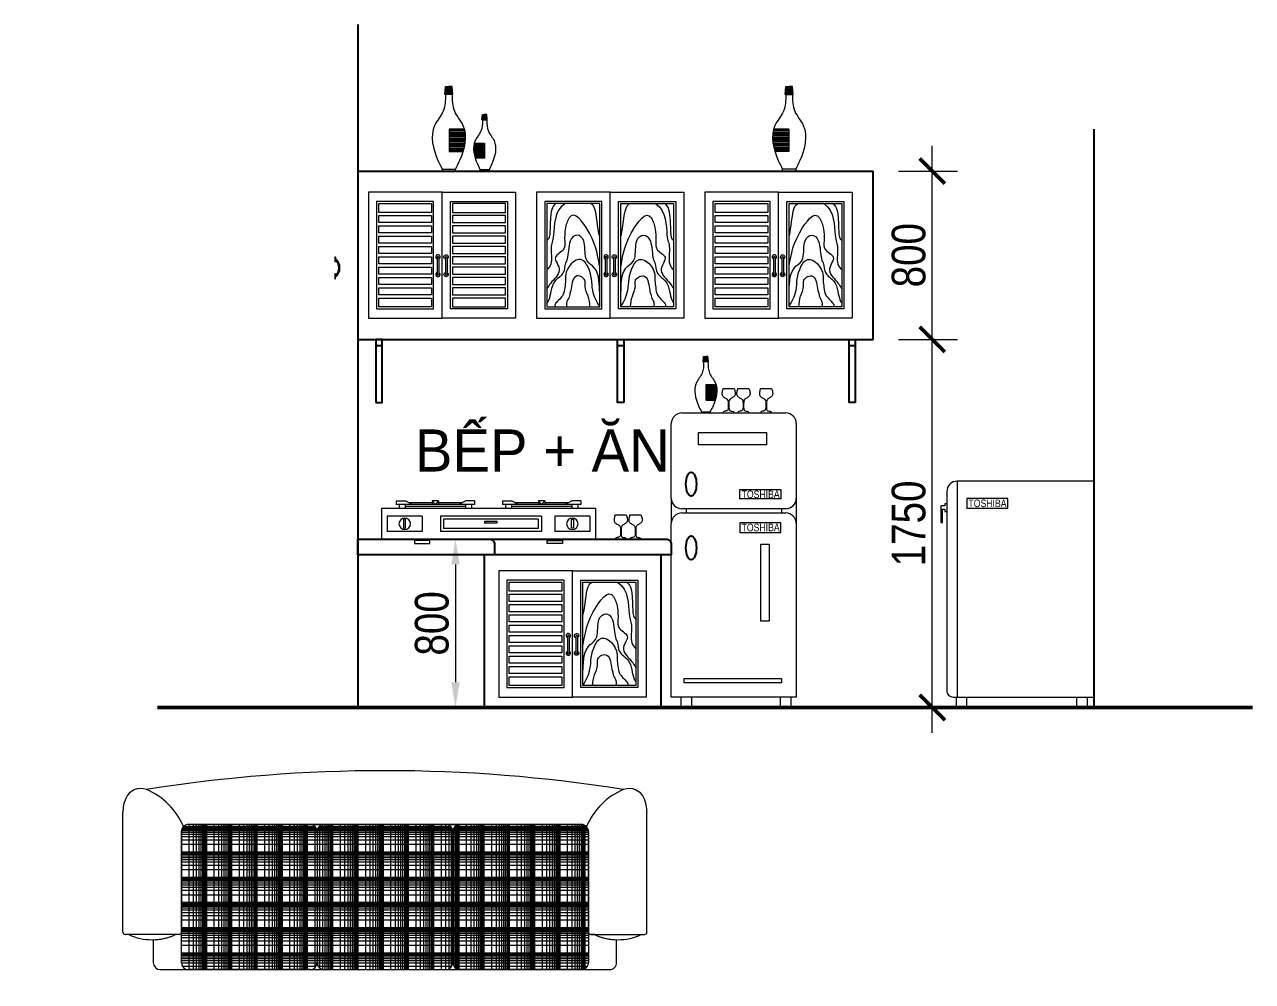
# Model space of a CAD drawing. Header units: millimetres. Extents: x -37049 to 129367, y 25385 to 90033.
# Drawn here: x 39852 to 45690, y 34386 to 38934 of the extents above; entities that cross this region are included whole.
import ezdxf
from ezdxf.enums import TextEntityAlignment as Align

# ---------------------------------------------------------------- set-up
doc = ezdxf.new("R2010")
doc.units = ezdxf.units.MM
doc.header["$MEASUREMENT"] = 0
doc.layers.add('NCHU', color=70, linetype='Continuous')
for name, color, linetype, lineweight in [('NCUA', 4, 'Continuous', 20), ('NCUAMANH', 32, 'Continuous', 9), ('NKT', 9, 'Continuous', 0), ('NSMANH1', 44, 'Continuous', 5), ('NTHAY1', 61, 'Continuous', 25), ('NTHAY3', 41, 'Continuous', 25), ('Ntuong1', 140, 'Continuous', 50), ('NVDUNG', 143, 'Continuous', 13)]:
    doc.layers.add(name, color=color, linetype=linetype, lineweight=lineweight)
doc.styles.add('AVO', font='vhelvcn.ttf')
doc.styles.add('FRANKO', font='vfranko.ttf', dxfattribs={"height": 500})
doc.dimstyles.new('100', dxfattribs={"dimscale": 0, "dimtxt": 160, "dimasz": 120, "dimexe": 120, "dimexo": 120, "dimgap": 30, "dimtad": 1, "dimdec": 0, "dimzin": 0, "dimdsep": 46, "dimtxsty": 'AVO', "dimblk1": 'ARCHTICK', "dimblk2": 'ARCHTICK', "dimsah": 1, "dimcen": -2, "dimdle": 120, "dimclrd": 256, "dimclre": 256, "dimclrt": 7, "dimadec": 0, "dimazin": 0, "dimtfac": 1, "dimtdec": 0, "dimtix": 1, "dimtmove": 2, "dimatfit": 3, "dimldrblk": 'ARCHTICK', "dimfxl": 0, "dimtolj": 1, "dimtzin": 0, "dimlwd": 0, "dimlwe": 0, "dimarcsym": 0})
pattern_1 = [(360, (-39322.06, -30877.6), (3e-12, 120), []), (360, (-39322.06, -30841.48), (3e-12, 120), []), (360, (-39322.06, -30820.35), (3e-12, 120), []), (360, (-39322.06, -30805.36), (3e-12, 120), []), (360, (-39322.06, -30793.73), (3e-12, 120), []), (360, (-39322.06, -30784.22), (3e-12, 120), []), (360, (-39322.06, -30776.19), (3e-12, 120), []), (360, (-39322.06, -30769.23), (3e-12, 120), []), (360, (-39322.06, -30763.09), (3e-12, 120), []), (90, (-39322.06, -30877.6), (-120, 3e-12), []), (90, (-39285.93, -30877.6), (-120, 3e-12), []), (90, (-39264.8, -30877.6), (-120, 3e-12), []), (90, (-39249.81, -30877.6), (-120, 3e-12), []), (90, (-39238.18, -30877.6), (-120, 3e-12), []), (90, (-39228.68, -30877.6), (-120, 3e-12), []), (90, (-39220.64, -30877.6), (-120, 3e-12), []), (90, (-39213.69, -30877.6), (-120, 3e-12), []), (90, (-39207.55, -30877.6), (-120, 3e-12), [])]

# ---------------------------------------------------------------- blocks, each defined once
blk = doc.blocks.new('bg')
at = {"layer": 'NVDUNG'}
for p, q in [((46423.8, 38746.8), (46423.8, 38716.8)), ((46423.8, 38746.8), (46495.6, 38746.8)), ((46423.8, 38746.8), (46495.6, 38746.8)), ((46551.5, 38716.8), (46495.6, 38746.8)), ((46708.2, 38746.8), (46708.2, 38716.8)), ((46708.2, 38746.8), (46756.2, 38746.8)), ((46708.2, 38746.8), (46732.2, 38716.8)), ((46732.2, 38716.8), (46756.2, 38746.8)), ((46756.2, 38746.8), (46756.2, 38716.8)), ((46912.8, 38716.8), (46968.7, 38746.8)), ((47040.5, 38746.8), (46968.7, 38746.8)), ((47040.5, 38746.8), (46968.7, 38746.8)), ((47040.5, 38746.8), (47040.5, 38716.8)), ((47258.1, 38746.8), (47258.1, 38716.8)), ((47258.1, 38746.8), (47329.9, 38746.8)), ((47258.1, 38746.8), (47329.9, 38746.8)), ((47385.8, 38716.8), (47329.9, 38746.8)), ((47542.4, 38746.8), (47542.4, 38716.8)), ((47542.4, 38746.8), (47590.4, 38746.8)), ((47542.4, 38746.8), (47566.4, 38716.8)), ((47566.4, 38716.8), (47590.4, 38746.8)), ((47590.4, 38746.8), (47590.4, 38716.8)), ((47747.1, 38716.8), (47803, 38746.8)), ((47874.8, 38746.8), (47803, 38746.8)), ((47874.8, 38746.8), (47803, 38746.8)), ((47874.8, 38746.8), (47874.8, 38716.8)), ((46309.3, 38686.8), (46309.3, 38446.8)), ((46309.3, 38686.8), (47989.3, 38686.8)), ((46423.8, 38716.8), (46551.5, 38716.8)), ((46447.8, 38716.8), (46447.8, 38686.8)), ((46495.6, 38716.8), (46495.6, 38686.8)), ((46495.6, 38701.8), (46968.7, 38701.8)), ((46495.6, 38686.8), (46968.7, 38686.8)), ((46523.6, 38731.8), (46708.2, 38731.8)), ((46551.5, 38716.8), (46912.8, 38716.8)), ((46756.2, 38731.8), (46940.8, 38731.8)), ((46912.8, 38716.8), (47040.5, 38716.8)), ((46968.7, 38716.8), (46968.7, 38686.8)), ((47016.5, 38716.8), (47016.5, 38686.8)), ((47258.1, 38716.8), (47385.8, 38716.8)), ((47282.1, 38716.8), (47282.1, 38686.8)), ((47329.9, 38716.8), (47329.9, 38686.8)), ((47329.9, 38701.8), (47803, 38701.8)), ((47329.9, 38686.8), (47803, 38686.8)), ((47357.8, 38731.8), (47542.4, 38731.8)), ((47385.8, 38716.8), (47747.1, 38716.8)), ((47590.4, 38731.8), (47775, 38731.8)), ((47747.1, 38716.8), (47874.8, 38716.8)), ((47803, 38716.8), (47803, 38686.8)), ((47850.8, 38716.8), (47850.8, 38686.8)), ((47989.3, 38686.8), (47989.3, 38446.8)), ((46354.3, 38626.8), (46629, 38626.8)), ((46354.3, 38626.8), (46354.3, 38506.8)), ((46629, 38626.8), (46629, 38506.8)), ((46734.7, 38626.8), (47527, 38626.8)), ((46734.7, 38626.8), (46734.7, 38506.8)), ((46758.7, 38602.8), (47503, 38602.8)), ((46758.7, 38602.8), (46758.7, 38530.8)), ((47503, 38602.8), (47503, 38530.8)), ((47527, 38626.8), (47527, 38506.8)), ((47669.6, 38626.8), (47944.3, 38626.8)), ((47669.6, 38626.8), (47669.6, 38506.8)), ((47944.3, 38626.8), (47944.3, 38506.8)), ((46354.3, 38506.8), (46629, 38506.8)), ((46734.7, 38506.8), (47527, 38506.8)), ((46758.7, 38530.8), (47503, 38530.8)), ((47669.6, 38506.8), (47944.3, 38506.8)), ((46309.3, 38446.8), (47989.3, 38446.8)), ((46593, 38434.8), (46593, 38446.8)), ((46665, 38434.8), (46665, 38446.8)), ((47633.6, 38434.8), (47633.6, 38446.8)), ((47705.6, 38434.8), (47705.6, 38446.8))]:
    blk.add_line(p, q, dxfattribs=at)
for points in [[(46483.2, 38531.3), (46498.5, 38531.3), (46498.5, 38603.2), (46483.2, 38603.2)], [(47083.8, 38572.3), (47178, 38572.3), (47178, 38587.6), (47083.8, 38587.6)], [(47815.4, 38531.3), (47800.1, 38531.3), (47800.1, 38603.2), (47815.4, 38603.2)], [(46569, 38434.8), (46569, 38410.8), (46689, 38410.8), (46689, 38434.8)], [(47729.6, 38434.8), (47729.6, 38410.8), (47609.6, 38410.8), (47609.6, 38434.8)]]:
    blk.add_lwpolyline(points, close=True, dxfattribs=at)
for centre in [(46491.7, 38566.8), (47806.9, 38566.8)]:
    blk.add_circle(centre, 45, dxfattribs=at)
blk = doc.blocks.new('*D500')
at = {"layer": 'DEFPOINTS', "color": 0}
for p in [(41561.2, 36488.3), (41901, 35688.3), (41922.4, 35688.3)]:
    blk.add_point(p, dxfattribs=at)
at = {"layer": 'NKT', "lineweight": 0}
for p, q in [((41681.2, 36488.3), (42021, 36488.3)), ((41901, 36368.3), (41901, 35808.3)), ((41802.4, 35688.3), (41781, 35688.3))]:
    blk.add_line(p, q, dxfattribs=at)
at = {"layer": 'NKT'}
for points in [[(41881, 36368.3), (41921, 36368.3), (41901, 36488.3)], [(41881, 35808.3), (41921, 35808.3), (41901, 35688.3)]]:
    blk.add_solid(points, dxfattribs=at)
at = {"layer": 'NKT', "color": 7, "insert": (41789.3, 36088.3), "char_height": 160, "attachment_point": 5, "rotation": 90, "style": 'AVO'}
blk.add_mtext('\\A1;800', dxfattribs=at)
blk = doc.blocks.new('_ARCHTICK')
at = {"color": 0, "linetype": 'ByBlock', "const_width": 0.15}
blk.add_lwpolyline([(-0.5, -0.5), (0.5, 0.5)], dxfattribs=at)
blk = doc.blocks.new('*D501')
at = {"layer": 'DEFPOINTS', "color": 0}
for p in [(43887.1, 37438.3), (44168, 37438.3), (43937, 35688.3)]:
    blk.add_point(p, dxfattribs=at)
at = {"layer": 'NKT', "lineweight": 0}
for p, q in [((44168, 35568.3), (44168, 37558.3)), ((44007.1, 37438.3), (44288, 37438.3)), ((44057, 35688.3), (44288, 35688.3))]:
    blk.add_line(p, q, dxfattribs=at)
at = {"layer": 'NKT', "lineweight": 0, "xscale": 120, "yscale": 120, "zscale": 120}
for p, rotation in [((44168, 37438.3), 90), ((44168, 35688.3), 270)]:
    blk.add_blockref('_ARCHTICK', p, dxfattribs=dict(at, rotation=rotation))
at = {"layer": 'NKT', "color": 7, "insert": (44056.3, 36563.3), "char_height": 160, "attachment_point": 5, "rotation": 90, "style": 'AVO'}
blk.add_mtext('\\A1;1750', dxfattribs=at)
blk = doc.blocks.new('*D502')
at = {"layer": 'DEFPOINTS', "color": 0}
for p in [(43887.1, 38238.3), (44168, 38238.3), (43887.1, 37438.3)]:
    blk.add_point(p, dxfattribs=at)
at = {"layer": 'NKT', "lineweight": 0}
for p, q in [((44168, 37318.3), (44168, 38358.3)), ((44007.1, 38238.3), (44288, 38238.3)), ((44007.1, 37438.3), (44288, 37438.3))]:
    blk.add_line(p, q, dxfattribs=at)
at = {"layer": 'NKT', "lineweight": 0, "xscale": 120, "yscale": 120, "zscale": 120}
for p, rotation in [((44168, 38238.3), 90), ((44168, 37438.3), 270)]:
    blk.add_blockref('_ARCHTICK', p, dxfattribs=dict(at, rotation=rotation))
at = {"layer": 'NKT', "color": 7, "insert": (44056.3, 37838.3), "char_height": 160, "attachment_point": 5, "rotation": 90, "style": 'AVO'}
blk.add_mtext('\\A1;800', dxfattribs=at)
blk = doc.blocks.new('A$C4182377A')
at = {"layer": 'NCUA', "color": 7}
for p, q in [((6.6, 92.1, -7.7), (6.6, 11.2, -7.7)), ((14.5, 92.1, -7.7), (14.5, 11.2, -7.7))]:
    blk.add_line(p, q, dxfattribs=at)
at = {"layer": 'NCUA', "color": 7, "extrusion": (0, 0, -1)}
for centre, major_axis, start_param, end_param in [((10.3, 93.7, -7.7), (7.28, 7.28), 2.721325, 8.214556), ((10.6, 92.1, -7.7), (2.8, 2.8), 3.926991, 7.068583), ((10.3, 10.3, -7.7), (-7.28, 7.28), 1.210222, 6.703453), ((10.6, 11.2, -7.7), (-2.8, 2.8), 2.356194, 5.497787)]:
    blk.add_ellipse(centre, major_axis=major_axis, ratio=1, start_param=start_param, end_param=end_param, dxfattribs=at)
blk = doc.blocks.new('A$C54284A27')
at = {"layer": 'NCUA', "ltscale": 200}
for points, elevation in [([(0, 600), (349.9, 600), (349.9, 0), (0, 0)], 13.9), ([(39.9, 555.4), (311.5, 555.4), (311.5, 44.7), (39.9, 44.7)], -7.7)]:
    blk.add_lwpolyline(points, close=True, dxfattribs=dict(at, elevation=elevation))
at = {"layer": 'NCUAMANH', "elevation": -7.7}
blk.add_lwpolyline([(50.2, 545.1), (301.2, 545.1), (301.2, 55), (50.2, 55)], close=True, dxfattribs=at)
at = {"layer": 'NSMANH1', "color": 147, "lineweight": 0}
for points, knots in [([(51.2, 391.7, -7.7), (56.9, 404.5, 4.3), (66.9, 527, 25.3), (83.1, 539, 2.2), (90, 544.1, -7.7)], [0, 0, 0, 0, 91.170811, 158.938986, 158.938986, 158.938986, 158.938986]), ([(216.6, 544.1, -7.7), (267.9, 512.3, 1.6), (263.6, 377.9, 11), (283.3, 352, 14.3), (279.6, 296.4, 12.6), (278.2, 255.6, 20.5), (293.1, 239, 1.3), (300.2, 231.2, -7.7)], [0, 0, 0, 0, 194.953264, 344.821301, 410.240892, 496.477348, 572.774854, 572.774854, 572.774854, 572.774854]), ([(260.4, 544.1, -7.7), (270.5, 534.3, 0.9), (285.8, 519.4, 14.1), (285.6, 379.1, 18.4), (295.2, 374.5, 1.2), (300.2, 372.1, -7.7)], [0, 0, 0, 0, 95.497851, 145.673428, 200.692135, 200.692135, 200.692135, 200.692135]), ([(51.2, 250, -7.7), (59.9, 303.9, 2), (73.7, 389.2, 17.3), (187.3, 529.6, 13.8), (225.2, 383.3, 13.9), (199.3, 325.3, 14), (287.6, 293.2, 13.5), (217.6, 230.4, 14), (278.7, 176.1, -0.4), (295.6, 149.7, 8.4), (300.2, 141.9, 11.5)], [0, 0, 0, 0, 316.933189, 502.458249, 525.837984, 661.87801, 776.361813, 917.996164, 1038.437763, 1095.39379, 1095.39379, 1095.39379, 1095.39379]), ([(51.2, 129.5, -7.7), (52, 175.6, 2.2), (53, 237.6, 15.7), (126.3, 274.3, 13.6), (111.7, 397.4, 14), (198.2, 410.3, 13.9), (200, 285.4, 13.9), (219, 254.7, 13.8), (213.1, 213, 14.5), (270.5, 178.3, 12), (283.2, 128, 22.2), (287.8, 95.1, -7.8), (298.4, 76.1, -9.4), (301.2, 71.5, -9.3)], [0, 0, 0, 0, 252.938673, 339.698208, 433.353045, 568.270651, 646.752576, 681.292157, 782.083985, 870.379305, 972.687772, 1074.110875, 1105.980725, 1105.980725, 1105.980725, 1105.980725]), ([(51.2, 56, -7.7), (64.6, 79.9, 1.4), (92.9, 130.3, 20.6), (84.9, 214.5, 13.6), (145.4, 307.4, 14.1), (215.6, 237.7, 14), (211.3, 180.1, 13.7), (216.7, 144.6, 14.6), (219.5, 106.7, 10.8), (265.8, 70.4, 24.1), (263.4, 59.9, 1), (262.4, 56, -7.7)], [0, 0, 0, 0, 173.31392, 365.043659, 407.139324, 582.416359, 653.278382, 721.434452, 801.240567, 886.425301, 937.438771, 937.438771, 937.438771, 937.438771]), ([(96.5, 56, -7.7), (98, 72.3, 1.5), (100.9, 103.2, 19), (123.7, 144.5, 13.2), (113, 189.7, 14.1), (166.8, 213.3, 13.9), (183.1, 167.5, 13.9), (185.6, 138.4, 13.8), (192.5, 115.1, 14.1), (196, 96.4, 13.4), (210.8, 75.3, 18.4), (208, 62.9, 1.7), (206.5, 56, -7.7)], [0, 0, 0, 0, 109.415867, 206.468413, 264.419646, 363.214467, 430.408712, 507.07437, 548.614829, 573.961493, 622.580532, 684.715964, 684.715964, 684.715964, 684.715964])]:
    blk.add_open_spline(points, degree=3, knots=knots, dxfattribs=at)
at = {"layer": 'NCUAMANH', "ltscale": 0.75}
blk.add_blockref('A$C4182377A', (9.2, 197.7), dxfattribs=at)
blk = doc.blocks.new('A$C79397103')
at = {"layer": 'NCUA', "ltscale": 200}
for points, elevation in [([(0, 600), (349.9, 600), (349.9, 0), (0, 0)], 13.9), ([(39.9, 555.4), (311.5, 555.4), (311.5, 44.7), (39.9, 44.7)], -7.7)]:
    blk.add_lwpolyline(points, close=True, dxfattribs=dict(at, elevation=elevation))
at = {"layer": 'NCUAMANH', "ltscale": 0.75}
for points in [[(301.2, 545.1), (50.2, 545.1), (50.2, 503.6), (301.2, 503.6)], [(301.2, 488.6), (50.2, 488.6), (50.2, 454.6), (301.2, 454.6)], [(301.2, 439.6), (50.2, 439.6), (50.2, 405.6), (301.2, 405.6)], [(301.2, 390.6), (50.2, 390.6), (50.2, 356.6), (301.2, 356.6)], [(301.2, 341.6), (50.2, 341.6), (50.2, 307.5), (301.2, 307.5)], [(301.2, 292.5), (50.2, 292.5), (50.2, 258.5), (301.2, 258.5)], [(301.2, 243.5), (50.2, 243.5), (50.2, 209.5), (301.2, 209.5)], [(301.2, 194.5), (50.2, 194.5), (50.2, 160.5), (301.2, 160.5)], [(301.2, 145.5), (50.2, 145.5), (50.2, 111.5), (301.2, 111.5)], [(301.2, 96.5), (50.2, 96.5), (50.2, 55), (301.2, 55)]]:
    blk.add_lwpolyline(points, close=True, dxfattribs=at)
blk.add_blockref('A$C4182377A', (9.2, 197.7), dxfattribs=at)
blk = doc.blocks.new('A$C49C64B85')
at = {"layer": 'NTHAY1', "color": 1, "lineweight": 5, "ltscale": 0.75}
for points in [[(130.1, 1307), (452.8, 1307), (452.8, 1249.4), (130.1, 1249.4)], [(425, 777), (465.6, 777), (465.6, 411.1), (425, 411.1)], [(60.7, 137.8), (523.4, 137.8), (523.4, 117.3), (60.7, 117.3)]]:
    blk.add_lwpolyline(points, close=True, dxfattribs=at)
at = {"layer": 'NTHAY1', "color": 5, "ltscale": 0.75}
for centre in [(94.7, 1061.7), (94.7, 759)]:
    blk.add_ellipse(centre, major_axis=(0, -56.4), ratio=0.44022, start_param=-1.570796, end_param=4.712389, dxfattribs=at)
at = {"layer": 'NVDUNG', "ltscale": 2}
for p, q in [((0, 994.7), (0, 1350)), ((50, 1400), (544.1, 1400)), ((594.1, 1350), (594.1, 994.7)), ((0, 994.7), (0, 874.7)), ((594.1, 994.7), (594.1, 874.7)), ((544.1, 944.7), (50, 944.7)), ((70, 944.7), (70, 924.7)), ((524.1, 944.7), (524.1, 924.7)), ((50, 924.7), (544.1, 924.7)), ((0, 50), (0, 874.7)), ((594.1, 874.7), (594.1, 50)), ((594.1, 50), (0, 50)), ((45.5, 50), (45.5, 0)), ((45.5, 0), (95.5, 0)), ((95.5, 50), (95.5, 0)), ((95.5, 0), (518, 0)), ((518, 50), (518, 0)), ((518, 0), (568, 0)), ((568, 50), (568, 0))]:
    blk.add_line(p, q, dxfattribs=at)
at = {"layer": 'NVDUNG', "color": 3, "ltscale": 0.75}
for points in [[(521.1, 991.4), (326.7, 991.4), (326.7, 1036.7), (521.1, 1036.7)], [(521.1, 877.9), (326.7, 877.9), (326.7, 832.6), (521.1, 832.6)]]:
    blk.add_lwpolyline(points, close=True, dxfattribs=at)
at = {"layer": 'NVDUNG', "ltscale": 2}
for centre, start, end in [((50, 1350), 90, 180), ((544.1, 1350), 0, 90), ((50, 994.7), 180, 270), ((544.1, 994.7), 270, 0), ((50, 874.7), 90, 180), ((544.1, 874.7), 0, 90)]:
    blk.add_arc(centre, 50, start, end, dxfattribs=at)
at = {"layer": 'NVDUNG', "color": 3, "ltscale": 0.75, "style": 'AVO'}
blk.add_text('TOSHIBA', height=36, rotation=359.99955, dxfattribs=at).set_placement((424.8, 1013.6), align=Align.MIDDLE)
blk.add_text('TOSHIBA', height=36, dxfattribs=at).set_placement((424.8, 855.7), align=Align.MIDDLE)
blk = doc.blocks.new('A$C6659271F')
at = {"layer": 'NVDUNG', "color": 3}
for p, q in [((22, 465), (232, 465)), ((22, 0), (232, 0))]:
    blk.add_line(p, q, dxfattribs=at)
for points in [[(22, 465), (2, 397), (8, 331), (57, 289), (102, 259), (121, 146), (93, 38), (29, 20), (22, 0)], [(232, 465), (252, 397), (246, 331), (197, 289), (152, 259), (133, 146), (161, 38), (225, 20), (232, 0)]]:
    blk.add_spline(points, degree=3, dxfattribs=at)
blk = doc.blocks.new('A$C46102D20')
at = {"layer": 'NVDUNG', "lineweight": 0}
h = blk.add_hatch(dxfattribs=at)
h.set_pattern_fill('ANSI31', color=3, scale=80, style=0)
h.set_pattern_definition([(45, (-32390.298, -47459.112), (-7.0710678, 7.0710678), [])])
h.paths.add_polyline_path([(251, 971), (261, 971), (251, 1072), (209, 1072), (168, 1072), (158, 971), (168, 971), (251, 971)])
at = {"layer": 'NVDUNG', "lineweight": 9}
h = blk.add_hatch(dxfattribs=at)
h.set_pattern_fill('ANSI31', color=2, scale=144, angle=315, style=0)
h.set_pattern_definition([(360, (-32390.298, -47459.112), (5e-13, 18), [])])
edge = h.paths.add_edge_path()
edge.add_spline(control_points=[(387, 246), (415, 342), (430, 443), (406, 532)], knot_values=[594.710967, 594.710967, 594.710967, 594.710967, 947.551101, 947.551101, 947.551101, 947.551101], degree=3, periodic=0)
edge.add_line((406, 532), (213, 532))
edge.add_line((213, 532), (213, 246))
edge.add_line((213, 246), (387, 246))
at = {"layer": 'NVDUNG', "color": 7}
blk.add_line((251, 971), (168, 971), dxfattribs=at)
at = {"layer": 'NVDUNG', "color": 2}
blk.add_line((126, 24), (293, 24), dxfattribs=at)
at = {"layer": 'NVDUNG', "color": 7}
for points in [[(168, 971), (158, 971), (168, 1072), (210, 1072)], [(251, 971), (261, 971), (251, 1072), (209, 1072)]]:
    blk.add_lwpolyline(points, dxfattribs=at)
at = {"layer": 'NVDUNG', "color": 4}
blk.add_lwpolyline([(406, 532), (213, 532), (213, 246), (387, 246)], dxfattribs=at)
at = {"layer": 'NVDUNG', "color": 2}
blk.add_lwpolyline([(126, 24), (126, 0), (293, 0), (293, 24)], dxfattribs=at)
at = {"layer": 'NVDUNG', "color": 4}
for points in [[(168, 971), (138, 757), (30, 578), (72, 135), (126, 24)], [(251, 971), (281, 757), (389, 578), (347, 135), (293, 24)]]:
    blk.add_spline(points, degree=3, dxfattribs=at)
blk = doc.blocks.new('A$C25484A4D')
at = {"layer": 'NVDUNG', "ltscale": 2}
for p, q in [((78.9, 1076), (78.9, 50)), ((728.9, 1076), (728.9, 50)), ((73, 50), (73, 0)), ((123, 50), (123, 0)), ((645.5, 50), (645.5, 0)), ((695.5, 50), (695.5, 0)), ((73, 0), (123, 0)), ((645.5, 0), (695.5, 0))]:
    blk.add_line(p, q, dxfattribs=at)
blk.add_lwpolyline([(728.9, 1076), (78.9, 1076, 0.414215), (28.9, 1026), (28.9, 80, 0.414214), (58.9, 50), (728.9, 50)], format="xyb", dxfattribs=at)
at = {"layer": 'NVDUNG', "color": 1, "ltscale": 0.75}
blk.add_lwpolyline([(318.7, 992.8), (124.2, 992.8), (124.2, 947.5), (318.7, 947.5)], close=True, dxfattribs=at)
at = {"layer": 'NVDUNG', "ltscale": 2}
blk.add_lwpolyline([(28.9, 968.6), (20.2, 968.6), (20.2, 958.1), (0, 958.1), (0, 879.1), (8.9, 879.1), (8.9, 943.6), (20.2, 943.6), (20.2, 932.2), (28.9, 932.2)], dxfattribs=at)
at = {"layer": 'NVDUNG', "color": 1, "ltscale": 0.75, "style": 'AVO'}
blk.add_text('TOSHIBA', height=36, dxfattribs=at).set_placement((222.3, 970.6), align=Align.MIDDLE)
blk = doc.blocks.new('A$C577A1600')
at = {"layer": 'NVDUNG', "lineweight": 0, "ltscale": 100}
h = blk.add_hatch(dxfattribs=at)
h.set_pattern_fill('LOG-LOG', color=147, scale=120, style=0, pattern_type=2)
h.set_pattern_definition(pattern_1)
h.paths.add_polyline_path([(1389.7, 2855.4, 0.198912), (1379.9, 2879, 0.198912), (1356.3, 2888.8), (777.8, 2888.8, 0.414214), (744.5, 2855.4), (744.5, 2232.4, 0.414214), (777.8, 2199), (1356.3, 2199, 0.414214), (1389.7, 2232.4)])
h = blk.add_hatch(dxfattribs=at)
h.set_pattern_fill('LOG-LOG', color=147, scale=120, style=0, pattern_type=2)
h.set_pattern_definition(pattern_1)
h.paths.add_polyline_path([(2035, 2855.4, 0.198912), (2025.2, 2879, 0.198912), (2001.6, 2888.8), (1423.1, 2888.8, 0.414214), (1389.7, 2855.4), (1389.7, 2232.4, 0.414214), (1423.1, 2199), (2001.6, 2199, 0.414214), (2035, 2232.4)])
h = blk.add_hatch(dxfattribs=at)
h.set_pattern_fill('LOG-LOG', color=147, scale=120, style=0, pattern_type=2)
h.set_pattern_definition(pattern_1)
h.paths.add_polyline_path([(2680.2, 2855.4, 0.198912), (2670.4, 2879, 0.198912), (2646.8, 2888.8), (2068.3, 2888.8, 0.414214), (2035, 2855.4), (2035, 2232.4, 0.414214), (2068.3, 2199), (2646.8, 2199, 0.414214), (2680.2, 2232.4)])
at = {"layer": 'NVDUNG'}
h = blk.add_hatch(color=256, dxfattribs=at)
h.paths.add_polyline_path([(1044.8, 1401.6), (1044.8, 1197.8), (1219.6, 1197.8)], flags=17)
h.paths.add_polyline_path([(1044.8, 1842.6), (1044.8, 1689.6), (1466.6, 1197.8), (1597.8, 1197.8)])
h.paths.add_polyline_path([(1524.2, 1976.5), (1385.3, 1976.5), (2053.1, 1197.8), (2192, 1197.8)])
h.paths.add_polyline_path([(2379.8, 1976.5), (1956.4, 1976.5), (2379.8, 1482.7)])
at = {"layer": 'NVDUNG', "lineweight": 0, "ltscale": 100}
h = blk.add_hatch(dxfattribs=at)
h.set_pattern_fill('LOG-LOG', color=147, scale=120, style=0, pattern_type=2)
h.set_pattern_definition(pattern_1)
h.paths.add_polyline_path([(892.9, 282.3, -0.198912), (874.2, 264.9, -0.198912), (848.6, 265.9), (322.5, 506.4, -0.414214), (306.1, 550.6), (565.1, 1117.2, -0.414214), (609.4, 1133.7), (1135.5, 893.1, -0.414214), (1151.9, 848.9)])
h = blk.add_hatch(dxfattribs=at)
h.set_pattern_fill('LOG-LOG', color=147, scale=120, style=0, pattern_type=2)
h.set_pattern_definition(pattern_1)
h.paths.add_polyline_path([(2531.8, 282.3, 0.198912), (2550.5, 264.9, 0.198912), (2576.1, 265.9), (3102.2, 506.4, 0.414214), (3118.6, 550.6), (2859.6, 1117.2, 0.414214), (2815.3, 1133.7), (2289.2, 893.1, 0.414214), (2272.8, 848.9)])
at = {"layer": 'NVDUNG'}
for p, q in [((466.3, 2377), (466.3, 2946.9)), ((2958.3, 2377), (2958.3, 2946.9)), ((777.8, 2888.8), (1356.3, 2888.8)), ((2646.8, 2888.8), (777.8, 2888.8)), ((777.8, 2888.8), (2646.8, 2888.8)), ((2001.6, 2888.8), (1423.1, 2888.8)), ((2068.3, 2888.8), (2646.8, 2888.8)), ((744.5, 2232.4), (744.5, 2855.4)), ((744.5, 2855.4), (744.5, 2377)), ((744.5, 2855.4), (744.5, 2377)), ((1389.7, 2855.4), (1389.7, 2232.4)), ((1389.7, 2855.4), (1389.7, 2232.4)), ((2035, 2232.4), (2035, 2855.4)), ((2035, 2232.4), (2035, 2855.4)), ((2680.2, 2855.4), (2680.2, 2232.4)), ((2680.2, 2377), (2680.2, 2855.4)), ((2680.2, 2855.4), (2680.2, 2377)), ((733.3, 2365.9), (477.5, 2365.9)), ((611, 2341.1), (611, 2232.4)), ((733.3, 2365.9), (716.7, 2365.9)), ((2708, 2365.9), (2691.3, 2365.9)), ((2691.3, 2365.9), (2947.2, 2365.9)), ((2813.7, 2232.4), (2813.7, 2341.1)), ((644.3, 2199), (2780.3, 2199)), ((1356.3, 2199), (777.8, 2199)), ((1423.1, 2199), (2001.6, 2199)), ((2646.8, 2199), (2068.3, 2199)), ((1044.8, 1976.5), (1044.8, 1197.8)), ((2379.8, 1976.5), (1044.8, 1976.5)), ((2379.8, 1197.8), (2379.8, 1976.5)), ((398.5, 1073.9), (443.7, 1172.7)), ((487.9, 1189.2), (1277.1, 828.4)), ((1044.8, 1197.8), (2379.8, 1197.8)), ((2936.8, 1189.2), (2147.6, 828.4)), ((3026.2, 1073.9), (2981, 1172.7)), ((565.1, 1117.2), (306.1, 550.6)), ((1155.7, 883.9), (609.4, 1133.7)), ((2269, 883.9), (2815.3, 1133.7)), ((2859.6, 1117.2), (3118.6, 550.6)), ((252, 1101.4), (15.1, 583.1)), ((499.5, 1000.4), (266.8, 1106.8)), ((2925.2, 1000.4), (3157.9, 1106.8)), ((3172.7, 1101.4), (3409.6, 583.1)), ((499.5, 1000.4), (484.3, 1007.4)), ((2925.2, 1000.4), (2940.4, 1007.4)), ((306.1, 550.6), (505, 985.7)), ((306.1, 550.6), (505, 985.7)), ((3118.6, 550.6), (2919.7, 985.7)), ((3118.6, 550.6), (2919.7, 985.7)), ((913.1, 273.1), (1172.2, 839.7)), ((2511.6, 273.1), (2252.5, 839.7)), ((1293.6, 784.1), (1248.4, 685.3)), ((2131.1, 784.1), (2176.3, 685.3)), ((1112, 708.1), (913.1, 273.1)), ((913.1, 273.1), (1112, 708.1)), ((1126.8, 713.6), (1359.5, 607.2)), ((1142, 706.7), (1126.8, 713.6)), ((2297.9, 713.6), (2065.2, 607.2)), ((2282.7, 706.7), (2297.9, 713.6)), ((2511.6, 273.1), (2312.7, 708.1)), ((2312.7, 708.1), (2511.6, 273.1)), ((1365, 592.5), (1128, 74.2)), ((2059.7, 592.5), (2296.7, 74.2)), ((868.9, 256.6), (322.5, 506.4)), ((322.5, 506.4), (868.9, 256.6)), ((322.5, 506.4), (868.9, 256.6)), ((3102.2, 506.4), (2555.8, 256.6)), ((3102.2, 506.4), (2555.8, 256.6)), ((2555.8, 256.6), (3102.2, 506.4))]:
    blk.add_line(p, q, dxfattribs=at)
for centre, radius, start, end in [((1712.3, -4048.9), 7193.5, 80.93079, 99.06921), ((551.3, 2981.7), 77.9, 69.59973, 156.98774), ((449.2, 2749.6), 331.4, 22.98673, 67.03798), ((449.2, 2749.6), 331.4, 22.98673, 67.03798), ((2975.5, 2749.6), 331.4, 112.96202, 157.01327), ((2975.5, 2749.6), 331.4, 112.96202, 157.01327), ((2873.4, 2981.7), 77.9, 23.01226, 110.40027), ((633.2, 2946.9), 166.9, 156.98774, 180), ((2791.5, 2946.9), 166.9, 0, 23.01226), ((777.8, 2855.4), 33.4, 90, 180), ((777.8, 2855.4), 33.4, 135, 180), ((777.8, 2855.4), 33.4, 135, 180), ((777.8, 2855.4), 33.4, 90, 135), ((777.8, 2855.4), 33.4, 90, 135), ((1356.3, 2855.4), 33.4, 0, 90), ((1423.1, 2855.4), 33.4, 90, 180), ((2001.6, 2855.4), 33.4, 0, 90), ((2068.3, 2855.4), 33.4, 90, 180), ((2646.8, 2855.4), 33.4, 45, 90), ((2646.8, 2855.4), 33.4, 0, 90), ((2646.8, 2855.4), 33.4, 45, 90), ((2646.8, 2855.4), 33.4, 0, 45), ((2646.8, 2855.4), 33.4, 0, 45), ((477.5, 2377), 11.1, 180, 270), ((605.4, 2602.2), 261.2, 244.79274, 295.20726), ((605.4, 2602.2), 261.2, 271.22019, 295.20726), ((733.3, 2377), 11.1, 270, 0), ((733.3, 2377), 11.1, 270, 0), ((2691.3, 2377), 11.1, 180, 270), ((2691.3, 2377), 11.1, 180, 270), ((2819.3, 2602.2), 261.2, 244.79274, 268.77981), ((2819.3, 2602.2), 261.2, 244.79274, 295.20726), ((2947.2, 2377), 11.1, 270, 0), ((644.3, 2232.4), 33.4, 180, 270), ((777.8, 2232.4), 33.4, 180, 270), ((1356.3, 2232.4), 33.4, 270, 0), ((1423.1, 2232.4), 33.4, 180, 270), ((2001.6, 2232.4), 33.4, 270, 0), ((2068.3, 2232.4), 33.4, 180, 270), ((2646.8, 2232.4), 33.4, 270, 0), ((2780.3, 2232.4), 33.4, 270, 0), ((474.1, 1158.9), 33.4, 65.42775, 155.42775), ((2950.6, 1158.9), 33.4, 24.57225, 114.57225), ((595.5, 1103.3), 33.4, 65.42775, 155.42775), ((2829.2, 1103.3), 33.4, 24.57225, 114.57225), ((262.2, 1096.7), 11.1, 65.42775, 155.42775), ((284.9, 838.7), 261.2, 40.22049, 90.63501), ((284.9, 838.7), 261.2, 40.22049, 64.20756), ((3139.8, 838.7), 261.2, 89.36499, 139.77951), ((3139.8, 838.7), 261.2, 115.79244, 139.77951), ((3162.5, 1096.7), 11.1, 24.57225, 114.57225), ((494.9, 990.3), 11.1, 335.42775, 65.42775), ((494.9, 990.3), 11.1, 335.42775, 65.42775), ((2929.8, 990.3), 11.1, 114.57225, 204.57225), ((2929.8, 990.3), 11.1, 114.57225, 204.57225), ((1141.8, 853.5), 33.4, 335.42775, 65.42775), ((2282.9, 853.5), 33.4, 114.57225, 204.57225), ((1263.2, 798), 33.4, 335.42775, 65.42775), ((2161.5, 798), 33.4, 114.57225, 204.57225), ((1122.1, 703.5), 11.1, 65.42775, 155.42775), ((1122.1, 703.5), 11.1, 65.42775, 155.42775), ((1144.8, 445.5), 261.2, 66.64794, 90.63501), ((1144.8, 445.5), 261.2, 40.22049, 90.63501), ((2279.8, 445.5), 261.2, 89.36499, 139.77951), ((2279.8, 445.5), 261.2, 89.36499, 113.35206), ((2302.5, 703.5), 11.1, 24.57225, 114.57225), ((2302.5, 703.5), 11.1, 24.57225, 114.57225), ((1354.9, 597.1), 11.1, 335.42775, 65.42775), ((2069.8, 597.1), 11.1, 114.57225, 204.57225), ((166.8, 513.7), 166.9, 155.42775, 178.44001), ((336.4, 536.8), 33.4, 155.42775, 200.42775), ((336.4, 536.8), 33.4, 155.42775, 200.42775), ((336.4, 536.8), 33.4, 155.42775, 245.42775), ((3088.3, 536.8), 33.4, 294.57225, 24.57225), ((3088.3, 536.8), 33.4, 339.57225, 24.57225), ((3088.3, 536.8), 33.4, 339.57225, 24.57225), ((3257.9, 513.7), 166.9, 1.55999, 24.57225), ((77.8, 516.1), 77.9, 178.44001, 265.82802), ((81.5, 769.7), 331.4, 268.38977, 312.44102), ((81.5, 769.7), 331.4, 268.38977, 312.44102), ((336.4, 536.8), 33.4, 200.42775, 245.42775), ((336.4, 536.8), 33.4, 200.42775, 245.42775), ((3088.3, 536.8), 33.4, 294.57225, 339.57225), ((3088.3, 536.8), 33.4, 294.57225, 339.57225), ((3343.2, 769.7), 331.4, 227.55898, 271.61023), ((3343.2, 769.7), 331.4, 227.55898, 271.61023), ((3346.8, 516.1), 77.9, 274.17198, 1.55999), ((1085.5, 1452.7), 1433.7, 225.02652, 265.82898), ((2339.2, 1452.7), 1433.7, 274.17102, 314.97348), ((882.8, 287), 33.4, 245.42775, 335.42775), ((882.8, 287), 33.4, 245.42775, 290.42775), ((882.8, 287), 33.4, 245.42775, 290.42775), ((1225.7, 246.5), 331.4, 178.41448, 222.46573), ((1225.7, 246.5), 331.4, 178.41448, 222.46573), ((882.8, 287), 33.4, 290.42775, 335.42775), ((882.8, 287), 33.4, 290.42775, 335.42775), ((2199, 246.5), 331.4, 317.53427, 1.58552), ((2199, 246.5), 331.4, 317.53427, 1.58552), ((2541.9, 287), 33.4, 204.57225, 294.57225), ((2541.9, 287), 33.4, 204.57225, 249.57225), ((2541.9, 287), 33.4, 204.57225, 249.57225), ((2541.9, 287), 33.4, 249.57225, 294.57225), ((2541.9, 287), 33.4, 249.57225, 294.57225), ((976.2, 143.6), 166.9, 312.41549, 335.42775), ((2448.5, 143.6), 166.9, 204.57225, 227.58451), ((1036.2, 77.9), 77.9, 225.02748, 312.41549), ((2388.5, 77.9), 77.9, 227.58451, 314.97252)]:
    blk.add_arc(centre, radius, start, end, dxfattribs=at)
blk = doc.blocks.new('A$C2E05399D')
at = {"layer": 'NCUA', "color": 7}
for p, q in [((0, 104, -21.6), (0, 80.3, -21.6)), ((3, 85.9, -21.6), (5.1, 85.9, -21.6)), ((0, 23.7, -21.6), (0, 0, -21.6)), ((3, 17.4, -21.6), (5.1, 17.4, -21.6))]:
    blk.add_line(p, q, dxfattribs=at)
at = {"layer": 'NCUA', "color": 7, "elevation": -21.6}
for points in [[(0, 104), (3, 104), (3, 80.3), (0, 80.3)], [(0, 0), (3, 0), (3, 23.7), (0, 23.7)]]:
    blk.add_lwpolyline(points, dxfattribs=at)
at = {"layer": 'NCUA', "color": 7}
for radius, start, end in [(58.1, 310.07443, 49.92557), (52.3, 319.0412, 40.9588)]:
    blk.add_arc((-34.4, 51.6, -21.6), radius, start, end, dxfattribs=at)

msp = doc.modelspace()

# ---------------------------------------------------------------- linework, layer by layer
at = {"layer": 'NTHAY1'}
for p, q in [((41437.1, 38934.4), (41437.1, 35688.3)), ((44937.1, 35688.3), (44937.1, 38437.5))]:
    msp.add_line(p, q, dxfattribs=at)
at = {"layer": 'NTHAY1', "ltscale": 200}
for p, q in [((41437.1, 38238.3), (43887.1, 38238.3)), ((41437.1, 37438.3), (43887.1, 37438.3))]:
    msp.add_line(p, q, dxfattribs=at)
at = {"layer": 'NTHAY1', "ltscale": 0.75}
msp.add_line((43887.1, 37438.3), (43887.1, 38238.3), dxfattribs=at)
at = {"layer": 'NTHAY3', "ltscale": 0.75}
for p, q in [((41522.1, 37408.3), (41552.1, 37408.3)), ((42672.1, 37408.3), (42702.1, 37408.3)), ((43772.1, 37408.3), (43802.1, 37408.3))]:
    msp.add_line(p, q, dxfattribs=at)
at = {"layer": 'NTHAY3'}
for p, q in [((42037.1, 36413.3), (42037.1, 35688.3)), ((42877.1, 36413.3), (42877.1, 35688.3))]:
    msp.add_line(p, q, dxfattribs=at)
at = {"layer": 'NTHAY3', "ltscale": 0.75}
for points in [[(41522.1, 37138.3), (41552.1, 37138.3), (41552.1, 37438.3), (41522.1, 37438.3)], [(42702.1, 37138.3), (42672.1, 37138.3), (42672.1, 37438.3), (42702.1, 37438.3)], [(43802.1, 37138.3), (43772.1, 37138.3), (43772.1, 37438.3), (43802.1, 37438.3)]]:
    msp.add_lwpolyline(points, close=True, dxfattribs=at)
at = {"layer": 'NTHAY3'}
msp.add_lwpolyline([(42087.1, 36413.3), (41437.1, 36413.3), (41437.1, 36488.3), (42062.1, 36488.3, -0.414214), (42087.1, 36463.3)], format="xyb", close=True, dxfattribs=at)
msp.add_lwpolyline([(42062.1, 36488.3), (42902.1, 36488.3, -0.414214), (42927.1, 36463.3), (42927.1, 36413.3), (42087.1, 36413.3)], format="xyb", dxfattribs=at)
at = {"layer": 'Ntuong1'}
msp.add_line((40484.6, 35688.3), (45690.3, 35688.3), dxfattribs=at)

# ---------------------------------------------------------------- block references
at = {"layer": 'NCUAMANH', "ltscale": 0.75, "xscale": -1}
for name, p in [('A$C79397103', (41837, 37538.3, -13.9)), ('A$C54284A27', (42636.9, 37538.3, -13.9)), ('A$C79397103', (43436.7, 37538.3, -13.9)), ('A$C79397103', (42457.1, 35738.3, -13.9))]:
    msp.add_blockref(name, p, dxfattribs=at)
at = {"layer": 'NCUAMANH', "ltscale": 0.75}
for name, p in [('A$C79397103', (41837, 37538.3, -13.9)), ('A$C54284A27', (42636.9, 37538.3, -13.9)), ('A$C54284A27', (43436.7, 37538.3, -13.9)), ('A$C49C64B85', (42927.1, 35688.3)), ('A$C25484A4D', (44208.2, 35688.3)), ('A$C54284A27', (42457.1, 35738.3, -13.9))]:
    msp.add_blockref(name, p, dxfattribs=at)
at = {"layer": 'NTHAY1'}
for name, p, xscale, yscale, zscale in [('A$C46102D20', (41790.6, 38238.3), 0.375, 0.375, 0.375), ('A$C46102D20', (43566, 38238.3), -0.375, 0.375, 0.375), ('A$C46102D20', (42091.8, 38238.3), -0.25, 0.25, 0.25), ('A$C46102D20', (43038.9, 37088.3), 0.25, 0.25, 0.25), ('A$C6659271F', (43167.9, 37088.3), 0.25, 0.25, 0.25), ('A$C6659271F', (43237.9, 37088.3), 0.25, 0.25, 0.25), ('A$C6659271F', (43346, 37088.3), 0.25, 0.25, 0.25), ('A$C6659271F', (42655.1, 36488.3), 0.25, 0.25, 0.25), ('A$C6659271F', (42725.1, 36488.3), 0.25, 0.25, 0.25)]:
    msp.add_blockref(name, p, dxfattribs=dict(at, xscale=xscale, yscale=yscale, zscale=zscale))
at = {"layer": 'NTHAY1', "ltscale": 100, "rotation": 359.9999999999985}
for name, p in [('A$C2E05399D', (41328.1, 37726.6)), ('A$C577A1600', (39853.3, 32243.6))]:
    msp.add_blockref(name, p, dxfattribs=at)
at = {"layer": 'NVDUNG', "ltscale": 2, "xscale": -0.60579688946018, "yscale": 0.60579688946018, "zscale": 0.6057968894567071}
msp.add_blockref('bg', (70621, 13198.1), dxfattribs=at)

# ---------------------------------------------------------------- texts
at = {"layer": 'NCHU', "ltscale": 0.75, "style": 'FRANKO'}
msp.add_text('BEÁP + AÊN', height=200, dxfattribs=at).set_placement((42314.1, 36940.3), align=Align.MIDDLE)

# ---------------------------------------------------------------- dimensions: what is measured, and where the dimension line sits
at = {"layer": 'NKT', "ltscale": 0.75}
for base, p1, p2, picture, middle in [((44168, 38238.3), (43887.1, 37438.3), (43887.1, 38238.3), '*D502', (44056.3, 37838.3)), ((44168, 37438.3), (43937, 35688.3), (43887.1, 37438.3), '*D501', (44056.3, 36563.3)), ((41901, 35688.3), (41561.2, 36488.3), (41922.4, 35688.3), '*D500', (41789.3, 36088.3))]:
    dim = msp.add_linear_dim(base=base, p1=p1, p2=p2, angle=90, dimstyle='100', override={"dimscale": 1}, dxfattribs=at)
    dim.commit()
    dim.dimension.update_dxf_attribs({"geometry": picture, "text_midpoint": middle})

doc.saveas('drawing.dxf')
